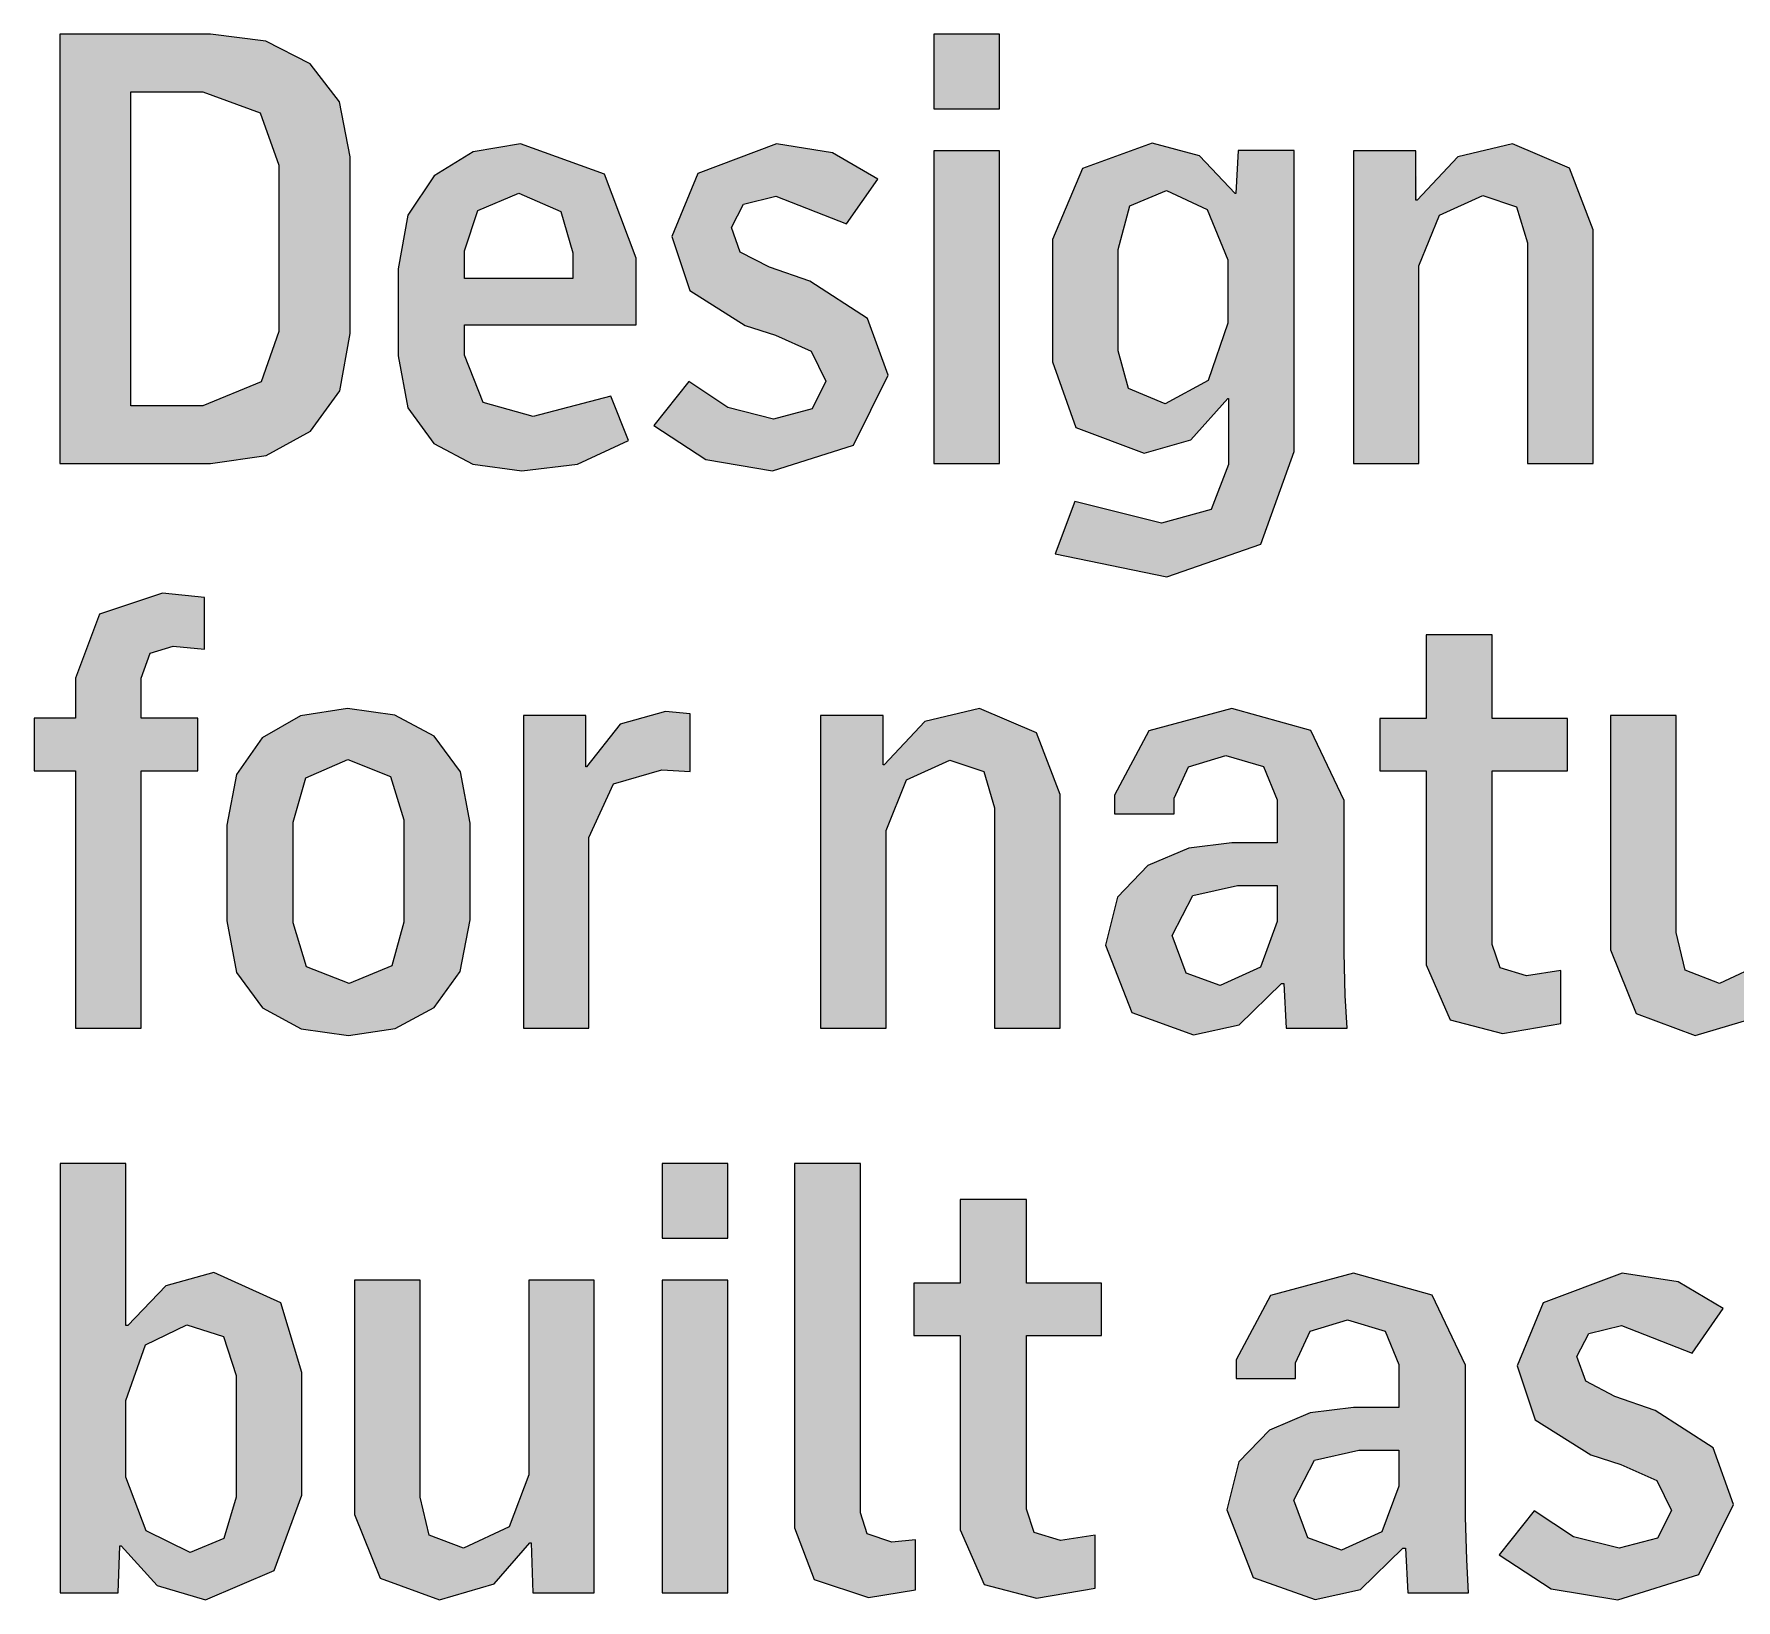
# Model space of a CAD drawing. Extents: x 0 to 840, y 0 to 594.
# Drawn here: x 779.91 to 784.526, y 228.186 to 232.434 of the extents above; entities that cross this region are included whole.
import ezdxf

# ---------------------------------------------------------------- set-up
doc = ezdxf.new("R2010")
doc.units = 0
doc.layers.add('HCL010__', color=7, linetype='Continuous', lineweight=0)

# ---------------------------------------------------------------- blocks, each defined once
blk = doc.blocks.new('logo_arcadis')
at = {"layer": 'HCL010__'}
h = blk.add_hatch(color=7, dxfattribs=at)
h.paths.add_polyline_path([(5.184299, 0.487255), (5.184299, 0.657335), (5.243929, 0.657335), (5.265789, 0.654455), (5.283359, 0.645565), (5.294969, 0.630425), (5.299209, 0.608665), (5.299209, 0.538795), (5.295029, 0.516055), (5.283419, 0.500005), (5.265959, 0.490455), (5.243929, 0.487255)])
h.paths.add_polyline_path([(5.212399, 0.510145), (5.212399, 0.634445), (5.240829, 0.634445), (5.263509, 0.626085), (5.270889, 0.605355), (5.270889, 0.539495), (5.263889, 0.519635), (5.240829, 0.510145)], flags=16)
h = blk.add_hatch(color=7, dxfattribs=at)
h.paths.add_polyline_path([(5.367079, 0.484425), (5.347759, 0.487035), (5.332249, 0.495175), (5.321939, 0.509275), (5.318189, 0.529945), (5.318189, 0.564295), (5.321999, 0.585665), (5.332469, 0.601185), (5.347819, 0.610675), (5.366599, 0.613875), (5.399849, 0.601885), (5.412389, 0.568575), (5.412389, 0.542155), (5.344399, 0.542155), (5.344399, 0.530215), (5.351829, 0.511445), (5.371639, 0.505865), (5.402399, 0.513945), (5.409289, 0.496315), (5.389169, 0.486975)])
h.paths.add_polyline_path([(5.344399, 0.560495), (5.344399, 0.571455), (5.349669, 0.587405), (5.365889, 0.594345), (5.382599, 0.587025), (5.387369, 0.570745), (5.387369, 0.560495)], flags=16)
for points in [[(5.466309, 0.484425), (5.439939, 0.488875), (5.419329, 0.502275), (5.433169, 0.519695), (5.448679, 0.509445), (5.466789, 0.504885), (5.482039, 0.508955), (5.487529, 0.519915), (5.481719, 0.531685), (5.467499, 0.538085), (5.455569, 0.541885), (5.433599, 0.555715), (5.426489, 0.577205), (5.436739, 0.602155), (5.467989, 0.613875), (5.490119, 0.610355), (5.508029, 0.599825), (5.495669, 0.582195), (5.467719, 0.593155), (5.454859, 0.589955), (5.450079, 0.580785), (5.453609, 0.571015), (5.465109, 0.565055), (5.481119, 0.559515), (5.504009, 0.544705), (5.512099, 0.522295), (5.498369, 0.494515)], [(5.696289, 0.487255), (5.696289, 0.611055), (5.721029, 0.611055), (5.721509, 0.591525), (5.737579, 0.608725), (5.759219, 0.613875), (5.781789, 0.604225), (5.791179, 0.579805), (5.791179, 0.487255), (5.765189, 0.487255), (5.765189, 0.574595), (5.760899, 0.588925), (5.747559, 0.593425), (5.730419, 0.585555), (5.722219, 0.565485), (5.722219, 0.487255)], [(5.190489, 0.263673), (5.190489, 0.365506), (5.174039, 0.365506), (5.174039, 0.386448), (5.190489, 0.386448), (5.190489, 0.402235), (5.199929, 0.427571), (5.224829, 0.435873), (5.241539, 0.434191), (5.241539, 0.413682), (5.229109, 0.414877), (5.219999, 0.412218), (5.216469, 0.402235), (5.216469, 0.386448), (5.238869, 0.386448), (5.238869, 0.365506), (5.216469, 0.365506), (5.216469, 0.263673)], [(5.755319, 0.261502), (5.734649, 0.266981), (5.725039, 0.288682), (5.725039, 0.365506), (5.706709, 0.365506), (5.706709, 0.386231), (5.725039, 0.386231), (5.725039, 0.419379), (5.751249, 0.419379), (5.751249, 0.386231), (5.781079, 0.386231), (5.781079, 0.365506), (5.751249, 0.365506), (5.751249, 0.296821), (5.754399, 0.287597), (5.764859, 0.284396), (5.778429, 0.286513), (5.778429, 0.265571)], [(5.367739, 0.263673), (5.367739, 0.387424), (5.392469, 0.387424), (5.392469, 0.367188), (5.392739, 0.367188), (5.405989, 0.38406), (5.423989, 0.389106), (5.433759, 0.388129), (5.433759, 0.365289), (5.422529, 0.365993), (5.403369, 0.360352), (5.393669, 0.339193), (5.393669, 0.263673)], [(5.485299, 0.263673), (5.485299, 0.387424), (5.510099, 0.387424), (5.510099, 0.367893), (5.510579, 0.367893), (5.526639, 0.385091), (5.548289, 0.390299), (5.570799, 0.380588), (5.580189, 0.356228), (5.580189, 0.263673), (5.554249, 0.263673), (5.554249, 0.350966), (5.549969, 0.365343), (5.536569, 0.369792), (5.519429, 0.361979), (5.511289, 0.341906), (5.511289, 0.263673)], [(5.831649, 0.260796), (5.808219, 0.269423), (5.798009, 0.29465), (5.798009, 0.387424), (5.823999, 0.387424), (5.823999, 0.301541), (5.827639, 0.286567), (5.841209, 0.281304), (5.859259, 0.289768), (5.866969, 0.310384), (5.866969, 0.387424), (5.892959, 0.387424), (5.892959, 0.263673), (5.868649, 0.263673), (5.867939, 0.28342), (5.867459, 0.28342), (5.853359, 0.267253)], [(5.422639, 0.180556), (5.448619, 0.180556), (5.448619, 0.21007), (5.422639, 0.21007)], [(5.504349, 0.038141), (5.482799, 0.045302), (5.475039, 0.06581), (5.475039, 0.21007), (5.501249, 0.21007), (5.501249, 0.071777), (5.503849, 0.063423), (5.513619, 0.060059), (5.522939, 0.061035), (5.522939, 0.041232)], [(5.570919, 0.037923), (5.550179, 0.043403), (5.540639, 0.06505), (5.540639, 0.141927), (5.522249, 0.141927), (5.522249, 0.162652), (5.540639, 0.162652), (5.540639, 0.1958), (5.566849, 0.1958), (5.566849, 0.162652), (5.596619, 0.162652), (5.596619, 0.141927), (5.566849, 0.141927), (5.566849, 0.073188), (5.569929, 0.063964), (5.580399, 0.060764), (5.594029, 0.062934), (5.594029, 0.041938)], [(5.334529, 0.037218), (5.311039, 0.045845), (5.300889, 0.071018), (5.300889, 0.163846), (5.326869, 0.163846), (5.326869, 0.077963), (5.330509, 0.062934), (5.344029, 0.057671), (5.362139, 0.066189), (5.369849, 0.086806), (5.369849, 0.163846), (5.395779, 0.163846), (5.395779, 0.040039), (5.371469, 0.040039), (5.370759, 0.059842), (5.370279, 0.059842), (5.356239, 0.04362)], [(5.422639, 0.040039), (5.448619, 0.040039), (5.448619, 0.163846), (5.422639, 0.163846)], [(5.800999, 0.037218), (5.774639, 0.041667), (5.754009, 0.055067), (5.767849, 0.072482), (5.783359, 0.062228), (5.801489, 0.057671), (5.816739, 0.061741), (5.822209, 0.0727), (5.816399, 0.084472), (5.802189, 0.09082), (5.790259, 0.094673), (5.768289, 0.108507), (5.761179, 0.129992), (5.771429, 0.154947), (5.802679, 0.166667), (5.824819, 0.163141), (5.842719, 0.152616), (5.830349, 0.134982), (5.802419, 0.145942), (5.789549, 0.142741), (5.784779, 0.133573), (5.788309, 0.123806), (5.799809, 0.117784), (5.815809, 0.112304), (5.838709, 0.097493), (5.846789, 0.075086), (5.833069, 0.047309)]]:
    blk.add_hatch(color=7, dxfattribs=at).paths.add_polyline_path(points)
h = blk.add_hatch(color=7, dxfattribs=at)
h.paths.add_polyline_path([(5.622499, 0.442436), (5.578179, 0.451498), (5.586039, 0.472225), (5.620389, 0.46365), (5.640029, 0.469075), (5.646859, 0.486815), (5.646649, 0.513025), (5.631999, 0.496585), (5.613439, 0.491315), (5.586369, 0.501575), (5.577209, 0.527565), (5.577209, 0.576005), (5.589079, 0.604055), (5.616599, 0.614145), (5.635419, 0.609105), (5.649739, 0.594125), (5.650719, 0.611275), (5.672849, 0.611275), (5.672849, 0.492025), (5.659719, 0.455349)])
h.paths.add_polyline_path([(5.621799, 0.510855), (5.607259, 0.516985), (5.603189, 0.531845), (5.603189, 0.571945), (5.607799, 0.589305), (5.622289, 0.595325), (5.638459, 0.587895), (5.646649, 0.567875), (5.646649, 0.542805), (5.638779, 0.520075)], flags=16)
h = blk.add_hatch(color=7, dxfattribs=at)
h.paths.add_polyline_path([(5.298559, 0.260796), (5.279739, 0.263454), (5.264429, 0.271647), (5.254119, 0.285753), (5.250369, 0.306097), (5.250369, 0.344021), (5.254119, 0.364149), (5.264369, 0.378635), (5.279509, 0.38737), (5.298069, 0.390299), (5.316899, 0.387641), (5.332359, 0.379341), (5.342829, 0.365179), (5.346679, 0.344781), (5.346679, 0.306586), (5.342779, 0.286078), (5.332359, 0.27181), (5.316999, 0.263509)])
h.paths.add_polyline_path([(5.298779, 0.281304), (5.281849, 0.287978), (5.276579, 0.305393), (5.276579, 0.345214), (5.281579, 0.362847), (5.298289, 0.370063), (5.315109, 0.363281), (5.320469, 0.346192), (5.320469, 0.30561), (5.315709, 0.288303)], flags=16)
h = blk.add_hatch(color=7, dxfattribs=at)
h.paths.add_polyline_path([(5.632969, 0.261068), (5.608569, 0.269803), (5.598149, 0.296549), (5.602859, 0.315484), (5.614959, 0.328017), (5.631139, 0.334961), (5.648219, 0.337077), (5.666119, 0.337077), (5.666119, 0.354059), (5.660689, 0.367296), (5.645829, 0.371691), (5.631029, 0.367188), (5.625329, 0.354763), (5.625329, 0.348578), (5.601719, 0.348578), (5.601719, 0.355957), (5.615289, 0.381456), (5.648219, 0.390299), (5.679419, 0.381564), (5.692599, 0.353786), (5.692599, 0.293674), (5.693079, 0.276638), (5.693789, 0.263673), (5.669709, 0.263673), (5.668779, 0.281304), (5.667809, 0.281304), (5.651099, 0.26492)])
h.paths.add_polyline_path([(5.643499, 0.280599), (5.630099, 0.285428), (5.624619, 0.300402), (5.632759, 0.316243), (5.650389, 0.320204), (5.666119, 0.320204), (5.666119, 0.305881), (5.659459, 0.287868)], flags=16)
h = blk.add_hatch(color=7, dxfattribs=at)
h.paths.add_polyline_path([(5.241859, 0.037218), (5.222709, 0.042968), (5.208499, 0.058648), (5.208009, 0.058648), (5.207309, 0.040039), (5.184399, 0.040039), (5.184399, 0.21007), (5.210399, 0.21007), (5.210399, 0.145942), (5.211099, 0.145942), (5.226239, 0.161675), (5.245219, 0.166938), (5.271709, 0.154839), (5.279999, 0.127332), (5.279999, 0.078667), (5.269039, 0.048828)])
h.paths.add_polyline_path([(5.235889, 0.055989), (5.218369, 0.064561), (5.210399, 0.085829), (5.210399, 0.116157), (5.218209, 0.138292), (5.234489, 0.146213), (5.248969, 0.141493), (5.254069, 0.126139), (5.254069, 0.077963), (5.249189, 0.061524)], flags=16)
h = blk.add_hatch(color=7, dxfattribs=at)
h.paths.add_polyline_path([(5.681099, 0.037435), (5.656679, 0.04617), (5.646259, 0.072971), (5.650989, 0.091906), (5.663029, 0.104438), (5.679189, 0.111382), (5.696349, 0.113499), (5.714249, 0.113499), (5.714249, 0.130425), (5.708819, 0.143663), (5.693959, 0.148111), (5.679149, 0.143609), (5.673439, 0.131185), (5.673439, 0.124946), (5.649849, 0.124946), (5.649849, 0.132324), (5.663419, 0.157824), (5.696349, 0.166667), (5.727539, 0.157932), (5.740719, 0.130209), (5.740719, 0.070096), (5.741209, 0.05306), (5.741919, 0.040039), (5.717829, 0.040039), (5.716899, 0.057671), (5.715929, 0.057671), (5.699169, 0.041341)])
h.paths.add_polyline_path([(5.691569, 0.056966), (5.678219, 0.061795), (5.672749, 0.076768), (5.680889, 0.09261), (5.698509, 0.096571), (5.714249, 0.096571), (5.714249, 0.082249), (5.707529, 0.064236)], flags=16)
at = {"layer": 'HCL010__', "color": 7}
for p, q in [((5.243929, 0.657335), (5.184299, 0.657335)), ((5.184299, 0.657335), (5.184299, 0.487255)), ((5.265789, 0.654455), (5.243929, 0.657335)), ((5.283359, 0.645565), (5.265789, 0.654455)), ((5.294969, 0.630425), (5.283359, 0.645565)), ((5.212399, 0.510145), (5.212399, 0.634445)), ((5.212399, 0.634445), (5.240829, 0.634445)), ((5.240829, 0.634445), (5.263509, 0.626085)), ((5.299209, 0.608665), (5.294969, 0.630425)), ((5.263509, 0.626085), (5.270889, 0.605355)), ((5.366599, 0.613875), (5.347819, 0.610675)), ((5.399849, 0.601885), (5.366599, 0.613875)), ((5.467989, 0.613875), (5.436739, 0.602155)), ((5.490119, 0.610355), (5.467989, 0.613875)), ((5.616599, 0.614145), (5.589079, 0.604055)), ((5.635419, 0.609105), (5.616599, 0.614145)), ((5.759219, 0.613875), (5.737579, 0.608725)), ((5.781789, 0.604225), (5.759219, 0.613875)), ((5.299209, 0.538795), (5.299209, 0.608665)), ((5.347819, 0.610675), (5.332469, 0.601185)), ((5.508029, 0.599825), (5.490119, 0.610355)), ((5.649529, 0.594125), (5.635419, 0.609105)), ((5.650719, 0.611275), (5.649739, 0.594125)), ((5.672849, 0.611275), (5.650719, 0.611275)), ((5.672849, 0.492025), (5.672849, 0.611275)), ((5.721029, 0.611055), (5.696289, 0.611055)), ((5.696289, 0.611055), (5.696289, 0.487255)), ((5.721029, 0.591525), (5.721029, 0.611055)), ((5.737579, 0.608725), (5.721509, 0.591525)), ((5.270889, 0.605355), (5.270889, 0.539495)), ((5.332469, 0.601185), (5.321999, 0.585665)), ((5.412389, 0.568575), (5.399849, 0.601885)), ((5.436739, 0.602155), (5.426489, 0.577205)), ((5.495669, 0.582195), (5.508029, 0.599825)), ((5.589079, 0.604055), (5.577209, 0.576005)), ((5.791179, 0.579805), (5.781789, 0.604225)), ((5.349669, 0.587405), (5.365889, 0.594345)), ((5.365889, 0.594345), (5.382599, 0.587025)), ((5.454859, 0.589955), (5.467719, 0.593155)), ((5.467719, 0.593155), (5.495669, 0.582195)), ((5.607799, 0.589305), (5.622289, 0.595325)), ((5.622289, 0.595325), (5.638459, 0.587895)), ((5.649739, 0.594125), (5.649529, 0.594125)), ((5.730419, 0.585555), (5.747559, 0.593425)), ((5.747559, 0.593425), (5.760899, 0.588925)), ((5.344399, 0.571455), (5.349669, 0.587405)), ((5.382599, 0.587025), (5.387369, 0.570745)), ((5.450079, 0.580785), (5.454859, 0.589955)), ((5.603189, 0.571945), (5.607799, 0.589305)), ((5.638459, 0.587895), (5.646649, 0.567875)), ((5.721509, 0.591525), (5.721029, 0.591525)), ((5.760899, 0.588925), (5.765189, 0.574595)), ((5.321999, 0.585665), (5.318189, 0.564295)), ((5.453609, 0.571015), (5.450079, 0.580785)), ((5.722219, 0.565485), (5.730419, 0.585555)), ((5.791179, 0.487255), (5.791179, 0.579805)), ((5.426489, 0.577205), (5.433599, 0.555715)), ((5.577209, 0.576005), (5.577209, 0.527565)), ((5.765189, 0.574595), (5.765189, 0.487255)), ((5.344399, 0.560495), (5.344399, 0.571455)), ((5.387369, 0.570745), (5.387369, 0.560495)), ((5.412389, 0.542155), (5.412389, 0.568575)), ((5.465109, 0.565055), (5.453609, 0.571015)), ((5.603189, 0.531845), (5.603189, 0.571945)), ((5.646649, 0.567875), (5.646649, 0.542805)), ((5.318189, 0.564295), (5.318189, 0.529945)), ((5.387369, 0.560495), (5.344399, 0.560495)), ((5.344399, 0.560495), (5.344399, 0.560495)), ((5.481119, 0.559515), (5.465109, 0.565055)), ((5.504009, 0.544705), (5.481119, 0.559515)), ((5.722219, 0.487255), (5.722219, 0.565485)), ((5.433599, 0.555715), (5.455569, 0.541885)), ((5.270889, 0.539495), (5.263889, 0.519635)), ((5.344399, 0.530215), (5.344399, 0.542155)), ((5.344399, 0.542155), (5.412389, 0.542155)), ((5.455569, 0.541885), (5.467499, 0.538085)), ((5.512099, 0.522295), (5.504009, 0.544705)), ((5.646649, 0.542805), (5.638779, 0.520075)), ((5.295029, 0.516055), (5.299209, 0.538795)), ((5.467499, 0.538085), (5.481719, 0.531685)), ((5.318189, 0.529945), (5.321939, 0.509275)), ((5.351829, 0.511445), (5.344399, 0.530215)), ((5.481719, 0.531685), (5.487529, 0.519915)), ((5.577209, 0.527565), (5.586369, 0.501575)), ((5.607259, 0.516985), (5.603189, 0.531845)), ((5.263889, 0.519635), (5.240829, 0.510145)), ((5.433169, 0.519695), (5.419329, 0.502275)), ((5.448679, 0.509445), (5.433169, 0.519695)), ((5.487529, 0.519915), (5.482039, 0.508955)), ((5.498369, 0.494515), (5.512099, 0.522295)), ((5.638779, 0.520075), (5.621799, 0.510855)), ((5.283419, 0.500005), (5.295029, 0.516055)), ((5.402399, 0.513945), (5.371639, 0.505865)), ((5.409289, 0.496315), (5.402399, 0.513945)), ((5.621799, 0.510855), (5.607259, 0.516985)), ((5.631999, 0.496585), (5.646649, 0.513025)), ((5.646649, 0.513025), (5.646859, 0.513025)), ((5.646859, 0.513025), (5.646859, 0.486815)), ((5.240829, 0.510145), (5.212399, 0.510145)), ((5.212399, 0.510145), (5.212399, 0.510145)), ((5.321939, 0.509275), (5.332249, 0.495175)), ((5.371639, 0.505865), (5.351829, 0.511445)), ((5.466789, 0.504885), (5.448679, 0.509445)), ((5.482039, 0.508955), (5.466789, 0.504885)), ((5.621799, 0.510855), (5.621799, 0.510855)), ((5.265959, 0.490455), (5.283419, 0.500005)), ((5.419329, 0.502275), (5.439939, 0.488875)), ((5.586369, 0.501575), (5.613439, 0.491315)), ((5.332249, 0.495175), (5.347759, 0.487035)), ((5.389169, 0.486975), (5.409289, 0.496315)), ((5.466309, 0.484425), (5.498369, 0.494515)), ((5.613439, 0.491315), (5.631999, 0.496585)), ((5.659719, 0.455349), (5.672849, 0.492025)), ((5.184299, 0.487255), (5.243929, 0.487255)), ((5.184299, 0.487255), (5.184299, 0.487255)), ((5.243929, 0.487255), (5.265959, 0.490455)), ((5.347759, 0.487035), (5.367079, 0.484425)), ((5.367079, 0.484425), (5.389169, 0.486975)), ((5.439939, 0.488875), (5.466309, 0.484425)), ((5.646859, 0.486815), (5.640029, 0.469075)), ((5.696289, 0.487255), (5.722219, 0.487255)), ((5.696289, 0.487255), (5.696289, 0.487255)), ((5.765189, 0.487255), (5.791179, 0.487255)), ((5.367079, 0.484425), (5.367079, 0.484425)), ((5.466309, 0.484425), (5.466309, 0.484425)), ((5.586039, 0.472225), (5.578179, 0.451498)), ((5.620389, 0.46365), (5.586039, 0.472225)), ((5.640029, 0.469075), (5.620389, 0.46365)), ((5.578179, 0.451498), (5.622499, 0.442436)), ((5.622499, 0.442436), (5.659719, 0.455349)), ((5.622499, 0.442436), (5.622499, 0.442436)), ((5.224829, 0.435873), (5.199929, 0.427571)), ((5.241539, 0.434191), (5.224829, 0.435873)), ((5.241539, 0.413682), (5.241539, 0.434191)), ((5.199929, 0.427571), (5.190489, 0.402235)), ((5.751249, 0.419379), (5.725039, 0.419379)), ((5.725039, 0.419379), (5.725039, 0.386231)), ((5.751249, 0.386231), (5.751249, 0.419379)), ((5.216469, 0.402235), (5.219999, 0.412218)), ((5.219999, 0.412218), (5.229109, 0.414877)), ((5.229109, 0.414877), (5.241539, 0.413682)), ((5.190489, 0.402235), (5.190489, 0.386448)), ((5.216469, 0.386448), (5.216469, 0.402235)), ((5.190489, 0.386448), (5.174039, 0.386448)), ((5.174039, 0.386448), (5.174039, 0.365506)), ((5.238869, 0.386448), (5.216469, 0.386448)), ((5.238869, 0.365506), (5.238869, 0.386448)), ((5.279509, 0.38737), (5.264369, 0.378635)), ((5.298069, 0.390299), (5.279509, 0.38737)), ((5.316899, 0.387641), (5.298069, 0.390299)), ((5.332359, 0.379341), (5.316899, 0.387641)), ((5.392469, 0.387424), (5.367739, 0.387424)), ((5.367739, 0.387424), (5.367739, 0.263673)), ((5.392469, 0.367188), (5.392469, 0.387424)), ((5.405989, 0.38406), (5.392739, 0.367188)), ((5.423989, 0.389106), (5.405989, 0.38406)), ((5.433759, 0.388129), (5.423989, 0.389106)), ((5.433759, 0.365289), (5.433759, 0.388129)), ((5.510099, 0.387424), (5.485299, 0.387424)), ((5.485299, 0.387424), (5.485299, 0.263673)), ((5.510099, 0.367893), (5.510099, 0.387424)), ((5.526639, 0.385091), (5.510579, 0.367893)), ((5.548289, 0.390299), (5.526639, 0.385091)), ((5.570799, 0.380588), (5.548289, 0.390299)), ((5.648219, 0.390299), (5.615289, 0.381456)), ((5.679419, 0.381564), (5.648219, 0.390299)), ((5.725039, 0.386231), (5.706709, 0.386231)), ((5.706709, 0.386231), (5.706709, 0.365506)), ((5.781079, 0.386231), (5.751249, 0.386231)), ((5.781079, 0.365506), (5.781079, 0.386231)), ((5.823999, 0.387424), (5.798009, 0.387424)), ((5.798009, 0.387424), (5.798009, 0.29465)), ((5.823999, 0.301541), (5.823999, 0.387424)), ((5.264369, 0.378635), (5.254119, 0.364149)), ((5.342829, 0.365179), (5.332359, 0.379341)), ((5.580189, 0.356228), (5.570799, 0.380588)), ((5.615289, 0.381456), (5.601719, 0.355957)), ((5.692599, 0.353786), (5.679419, 0.381564)), ((5.631029, 0.367188), (5.645829, 0.371691)), ((5.645829, 0.371691), (5.660689, 0.367296)), ((5.174039, 0.365506), (5.190489, 0.365506)), ((5.190489, 0.365506), (5.190489, 0.263673)), ((5.216469, 0.263673), (5.216469, 0.365506)), ((5.216469, 0.365506), (5.238869, 0.365506)), ((5.254119, 0.364149), (5.250369, 0.344021)), ((5.281579, 0.362847), (5.298289, 0.370063)), ((5.298289, 0.370063), (5.315109, 0.363281)), ((5.346679, 0.344781), (5.342829, 0.365179)), ((5.392739, 0.367188), (5.392469, 0.367188)), ((5.403369, 0.360352), (5.422529, 0.365993)), ((5.422529, 0.365993), (5.433759, 0.365289)), ((5.510579, 0.367893), (5.510099, 0.367893)), ((5.519429, 0.361979), (5.536569, 0.369792)), ((5.536569, 0.369792), (5.549969, 0.365343)), ((5.549969, 0.365343), (5.554249, 0.350966)), ((5.625329, 0.354763), (5.631029, 0.367188)), ((5.660689, 0.367296), (5.666119, 0.354059)), ((5.706709, 0.365506), (5.725039, 0.365506)), ((5.725039, 0.365506), (5.725039, 0.288682)), ((5.751249, 0.296821), (5.751249, 0.365506)), ((5.751249, 0.365506), (5.781079, 0.365506)), ((5.276579, 0.345214), (5.281579, 0.362847)), ((5.315109, 0.363281), (5.320469, 0.346192)), ((5.393669, 0.339193), (5.403369, 0.360352)), ((5.511289, 0.341906), (5.519429, 0.361979)), ((5.554249, 0.350966), (5.554249, 0.263673)), ((5.580189, 0.263673), (5.580189, 0.356228)), ((5.601719, 0.355957), (5.601719, 0.348578)), ((5.625329, 0.348578), (5.625329, 0.354763)), ((5.666119, 0.354059), (5.666119, 0.337077)), ((5.692599, 0.293674), (5.692599, 0.353786)), ((5.250369, 0.344021), (5.250369, 0.306097)), ((5.276579, 0.305393), (5.276579, 0.345214)), ((5.320469, 0.346192), (5.320469, 0.30561)), ((5.346679, 0.306586), (5.346679, 0.344781)), ((5.601719, 0.348578), (5.625329, 0.348578)), ((5.393669, 0.263673), (5.393669, 0.339193)), ((5.511289, 0.263673), (5.511289, 0.341906)), ((5.648219, 0.337077), (5.631139, 0.334961)), ((5.666119, 0.337077), (5.648219, 0.337077)), ((5.631139, 0.334961), (5.614959, 0.328017)), ((5.614959, 0.328017), (5.602859, 0.315484)), ((5.632759, 0.316243), (5.650389, 0.320204)), ((5.650389, 0.320204), (5.666119, 0.320204)), ((5.666119, 0.320204), (5.666119, 0.305881)), ((5.602859, 0.315484), (5.598149, 0.296549)), ((5.624619, 0.300402), (5.632759, 0.316243)), ((5.250369, 0.306097), (5.254119, 0.285753)), ((5.281849, 0.287978), (5.276579, 0.305393)), ((5.320469, 0.30561), (5.315709, 0.288303)), ((5.342779, 0.286078), (5.346679, 0.306586)), ((5.666119, 0.305881), (5.659459, 0.287868)), ((5.598149, 0.296549), (5.608569, 0.269803)), ((5.630099, 0.285428), (5.624619, 0.300402)), ((5.754399, 0.287597), (5.751249, 0.296821)), ((5.827639, 0.286567), (5.823999, 0.301541)), ((5.693079, 0.276638), (5.692599, 0.293674)), ((5.798009, 0.29465), (5.808219, 0.269423)), ((5.859259, 0.289768), (5.841209, 0.281304)), ((5.254119, 0.285753), (5.264429, 0.271647)), ((5.298779, 0.281304), (5.281849, 0.287978)), ((5.315709, 0.288303), (5.298779, 0.281304)), ((5.332359, 0.27181), (5.342779, 0.286078)), ((5.643499, 0.280599), (5.630099, 0.285428)), ((5.659459, 0.287868), (5.643499, 0.280599)), ((5.725039, 0.288682), (5.734649, 0.266981)), ((5.764859, 0.284396), (5.754399, 0.287597)), ((5.778429, 0.286513), (5.764859, 0.284396)), ((5.778429, 0.265571), (5.778429, 0.286513)), ((5.841209, 0.281304), (5.827639, 0.286567)), ((5.298779, 0.281304), (5.298779, 0.281304)), ((5.643499, 0.280599), (5.643499, 0.280599)), ((5.651099, 0.26492), (5.667809, 0.281304)), ((5.667809, 0.281304), (5.668779, 0.281304)), ((5.668779, 0.281304), (5.669709, 0.263673)), ((5.693789, 0.263673), (5.693079, 0.276638)), ((5.264429, 0.271647), (5.279739, 0.263454)), ((5.316999, 0.263509), (5.332359, 0.27181)), ((5.608569, 0.269803), (5.632969, 0.261068)), ((5.190489, 0.263673), (5.216469, 0.263673)), ((5.190489, 0.263673), (5.190489, 0.263673)), ((5.279739, 0.263454), (5.298559, 0.260796)), ((5.298559, 0.260796), (5.316999, 0.263509)), ((5.367739, 0.263673), (5.393669, 0.263673)), ((5.367739, 0.263673), (5.367739, 0.263673)), ((5.485299, 0.263673), (5.511289, 0.263673)), ((5.485299, 0.263673), (5.485299, 0.263673)), ((5.554249, 0.263673), (5.580189, 0.263673)), ((5.632969, 0.261068), (5.651099, 0.26492)), ((5.669709, 0.263673), (5.693789, 0.263673)), ((5.734649, 0.266981), (5.755319, 0.261502)), ((5.755319, 0.261502), (5.778429, 0.265571)), ((5.808219, 0.269423), (5.831649, 0.260796)), ((5.831649, 0.260796), (5.853359, 0.267253)), ((5.298559, 0.260796), (5.298559, 0.260796)), ((5.632969, 0.261068), (5.632969, 0.261068)), ((5.755319, 0.261502), (5.755319, 0.261502)), ((5.831649, 0.260796), (5.831649, 0.260796)), ((5.210399, 0.21007), (5.184399, 0.21007)), ((5.184399, 0.21007), (5.184399, 0.040039)), ((5.210399, 0.145942), (5.210399, 0.21007)), ((5.501249, 0.21007), (5.475039, 0.21007)), ((5.475039, 0.21007), (5.475039, 0.06581)), ((5.501249, 0.071777), (5.501249, 0.21007)), ((5.566849, 0.1958), (5.540639, 0.1958)), ((5.540639, 0.1958), (5.540639, 0.162652)), ((5.566849, 0.162652), (5.566849, 0.1958)), ((5.245219, 0.166938), (5.226239, 0.161675)), ((5.271709, 0.154839), (5.245219, 0.166938)), ((5.326869, 0.163846), (5.300889, 0.163846)), ((5.300889, 0.163846), (5.300889, 0.071018)), ((5.326869, 0.077963), (5.326869, 0.163846)), ((5.395779, 0.163846), (5.369849, 0.163846)), ((5.369849, 0.163846), (5.369849, 0.086806)), ((5.395779, 0.040039), (5.395779, 0.163846)), ((5.540639, 0.162652), (5.522249, 0.162652)), ((5.522249, 0.162652), (5.522249, 0.141927)), ((5.596619, 0.162652), (5.566849, 0.162652)), ((5.596619, 0.141927), (5.596619, 0.162652)), ((5.696349, 0.166667), (5.663419, 0.157824)), ((5.727539, 0.157932), (5.696349, 0.166667)), ((5.802679, 0.166667), (5.771429, 0.154947)), ((5.824819, 0.163141), (5.802679, 0.166667)), ((5.842719, 0.152616), (5.824819, 0.163141)), ((5.226239, 0.161675), (5.211099, 0.145942)), ((5.663419, 0.157824), (5.649849, 0.132324)), ((5.740719, 0.130209), (5.727539, 0.157932)), ((5.279999, 0.127332), (5.271709, 0.154839)), ((5.771429, 0.154947), (5.761179, 0.129992)), ((5.830349, 0.134982), (5.842719, 0.152616)), ((5.211099, 0.145942), (5.210399, 0.145942)), ((5.218209, 0.138292), (5.234489, 0.146213)), ((5.234489, 0.146213), (5.248969, 0.141493)), ((5.248969, 0.141493), (5.254069, 0.126139)), ((5.522249, 0.141927), (5.540639, 0.141927)), ((5.540639, 0.141927), (5.540639, 0.06505)), ((5.566849, 0.073188), (5.566849, 0.141927)), ((5.566849, 0.141927), (5.596619, 0.141927)), ((5.673439, 0.131185), (5.679149, 0.143609)), ((5.679149, 0.143609), (5.693959, 0.148111)), ((5.693959, 0.148111), (5.708819, 0.143663)), ((5.708819, 0.143663), (5.714249, 0.130425)), ((5.784779, 0.133573), (5.789549, 0.142741)), ((5.789549, 0.142741), (5.802419, 0.145942)), ((5.802419, 0.145942), (5.830349, 0.134982)), ((5.210399, 0.116157), (5.218209, 0.138292)), ((5.649849, 0.132324), (5.649849, 0.124946)), ((5.673439, 0.124946), (5.673439, 0.131185)), ((5.714249, 0.130425), (5.714249, 0.113499)), ((5.740719, 0.070096), (5.740719, 0.130209)), ((5.761179, 0.129992), (5.768289, 0.108507)), ((5.788309, 0.123806), (5.784779, 0.133573)), ((5.254069, 0.126139), (5.254069, 0.077963)), ((5.279999, 0.078667), (5.279999, 0.127332)), ((5.649849, 0.124946), (5.673439, 0.124946)), ((5.799809, 0.117784), (5.788309, 0.123806)), ((5.210399, 0.085829), (5.210399, 0.116157)), ((5.815809, 0.112304), (5.799809, 0.117784)), ((5.679189, 0.111382), (5.663029, 0.104438)), ((5.696349, 0.113499), (5.679189, 0.111382)), ((5.714249, 0.113499), (5.696349, 0.113499)), ((5.768289, 0.108507), (5.790259, 0.094673)), ((5.838709, 0.097493), (5.815809, 0.112304)), ((5.663029, 0.104438), (5.650989, 0.091906)), ((5.680889, 0.09261), (5.698509, 0.096571)), ((5.698509, 0.096571), (5.714249, 0.096571)), ((5.714249, 0.096571), (5.714249, 0.082249)), ((5.790259, 0.094673), (5.802189, 0.09082)), ((5.846789, 0.075086), (5.838709, 0.097493)), ((5.650989, 0.091906), (5.646259, 0.072971)), ((5.672749, 0.076768), (5.680889, 0.09261)), ((5.802189, 0.09082), (5.816399, 0.084472)), ((5.218369, 0.064561), (5.210399, 0.085829)), ((5.369849, 0.086806), (5.362139, 0.066189)), ((5.714249, 0.082249), (5.707529, 0.064236)), ((5.816399, 0.084472), (5.822209, 0.0727)), ((5.254069, 0.077963), (5.249189, 0.061524)), ((5.269039, 0.048828), (5.279999, 0.078667)), ((5.330509, 0.062934), (5.326869, 0.077963)), ((5.678219, 0.061795), (5.672749, 0.076768)), ((5.833069, 0.047309), (5.846789, 0.075086)), ((5.300889, 0.071018), (5.311039, 0.045845)), ((5.503849, 0.063423), (5.501249, 0.071777)), ((5.569929, 0.063964), (5.566849, 0.073188)), ((5.646259, 0.072971), (5.656679, 0.04617)), ((5.741209, 0.05306), (5.740719, 0.070096)), ((5.767849, 0.072482), (5.754009, 0.055067)), ((5.783359, 0.062228), (5.767849, 0.072482)), ((5.822209, 0.0727), (5.816739, 0.061741)), ((5.235889, 0.055989), (5.218369, 0.064561)), ((5.249189, 0.061524), (5.235889, 0.055989)), ((5.344029, 0.057671), (5.330509, 0.062934)), ((5.362139, 0.066189), (5.344029, 0.057671)), ((5.475039, 0.06581), (5.482799, 0.045302)), ((5.513619, 0.060059), (5.503849, 0.063423)), ((5.522939, 0.061035), (5.513619, 0.060059)), ((5.522939, 0.041232), (5.522939, 0.061035)), ((5.540639, 0.06505), (5.550179, 0.043403)), ((5.580399, 0.060764), (5.569929, 0.063964)), ((5.594029, 0.062934), (5.580399, 0.060764)), ((5.594029, 0.041938), (5.594029, 0.062934)), ((5.691569, 0.056966), (5.678219, 0.061795)), ((5.707529, 0.064236), (5.691569, 0.056966)), ((5.801489, 0.057671), (5.783359, 0.062228)), ((5.816739, 0.061741), (5.801489, 0.057671)), ((5.207309, 0.040039), (5.208009, 0.058648)), ((5.208009, 0.058648), (5.208499, 0.058648)), ((5.208499, 0.058648), (5.222709, 0.042968)), ((5.235889, 0.055989), (5.235889, 0.055989)), ((5.356239, 0.04362), (5.370279, 0.059842)), ((5.370279, 0.059842), (5.370759, 0.059842)), ((5.370759, 0.059842), (5.371469, 0.040039)), ((5.691569, 0.056966), (5.691569, 0.056966)), ((5.699169, 0.041341), (5.715929, 0.057671)), ((5.715929, 0.057671), (5.716899, 0.057671)), ((5.716899, 0.057671), (5.717829, 0.040039)), ((5.754009, 0.055067), (5.774639, 0.041667)), ((5.241859, 0.037218), (5.269039, 0.048828)), ((5.741919, 0.040039), (5.741209, 0.05306)), ((5.800999, 0.037218), (5.833069, 0.047309)), ((5.222709, 0.042968), (5.241859, 0.037218)), ((5.311039, 0.045845), (5.334529, 0.037218)), ((5.334529, 0.037218), (5.356239, 0.04362)), ((5.482799, 0.045302), (5.504349, 0.038141)), ((5.504349, 0.038141), (5.522939, 0.041232)), ((5.550179, 0.043403), (5.570919, 0.037923)), ((5.570919, 0.037923), (5.594029, 0.041938)), ((5.656679, 0.04617), (5.681099, 0.037435)), ((5.681099, 0.037435), (5.699169, 0.041341)), ((5.774639, 0.041667), (5.800999, 0.037218)), ((5.184399, 0.040039), (5.207309, 0.040039)), ((5.241859, 0.037218), (5.241859, 0.037218)), ((5.334529, 0.037218), (5.334529, 0.037218)), ((5.371469, 0.040039), (5.395779, 0.040039)), ((5.504349, 0.038141), (5.504349, 0.038141)), ((5.570919, 0.037923), (5.570919, 0.037923)), ((5.681099, 0.037435), (5.681099, 0.037435)), ((5.717829, 0.040039), (5.741919, 0.040039)), ((5.800999, 0.037218), (5.800999, 0.037218))]:
    blk.add_line(p, q, dxfattribs=at)
for points in [[(5.530169, 0.627765), (5.556149, 0.627765), (5.530169, 0.657335), (5.556149, 0.657335)], [(5.530169, 0.487255), (5.556149, 0.487255), (5.530169, 0.611055), (5.556149, 0.611055)]]:
    blk.add_solid(points, dxfattribs=at)
for points in [[(5.530169, 0.627765), (5.556149, 0.627765), (5.556149, 0.657335), (5.530169, 0.657335)], [(5.530169, 0.487255), (5.556149, 0.487255), (5.556149, 0.611055), (5.530169, 0.611055)], [(5.422639, 0.180556), (5.448619, 0.180556), (5.448619, 0.21007), (5.422639, 0.21007)], [(5.422639, 0.040039), (5.448619, 0.040039), (5.448619, 0.163846), (5.422639, 0.163846)]]:
    blk.add_3dface(points, dxfattribs=at)

msp = doc.modelspace()

# ---------------------------------------------------------------- block references
at = {"layer": 'HCL010__', "xscale": 6.85096238508733, "yscale": 6.85096238508733, "zscale": 6.85096238508733}
msp.add_blockref('logo_arcadis', (744.463, 227.9307), dxfattribs=at)

doc.saveas('drawing.dxf')
